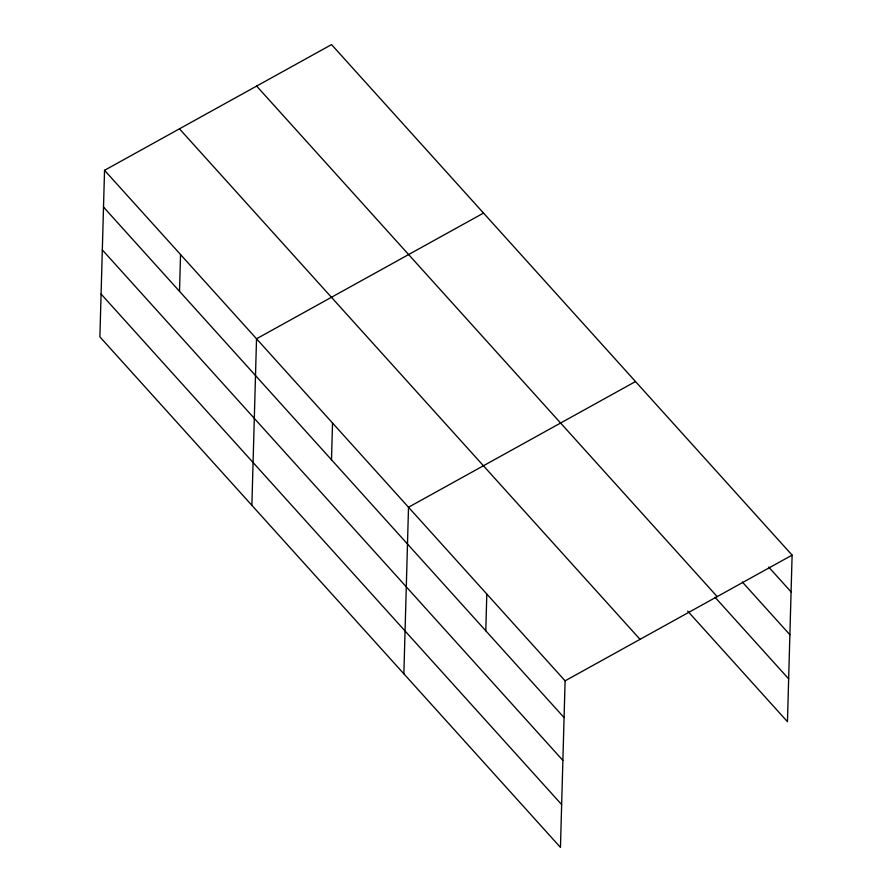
<?xml version="1.0" encoding="UTF-8"?>
<svg xmlns="http://www.w3.org/2000/svg" width="892" height="892" viewBox="0 0 892 892"><rect width="100%" height="100%" fill="white"/><g stroke="black" fill="none" stroke-linecap="round" stroke-linejoin="round"><path stroke-width="1.34" d="M104.542 170.305L99.893 336.875L560.455 847.4L565.104 680.83L104.542 170.305L331.545 44.6L792.107 555.125L787.458 721.695L687.721 611.143M179.515 291.316L180.541 254.543M251.879 505.351L256.528 338.782L483.531 213.076M331.501 459.781L332.526 423.02M403.864 673.828L408.514 507.247L635.517 381.542M485.783 630.811L486.809 594.039M565.104 680.83L792.107 555.125M768.703 567.089L791.081 591.887M742.345 582.03L789.877 634.725M256.64 86.078L717.19 596.603M715.016 597.239L788.651 678.857M179.459 128.827L640.021 639.341M103.517 207.078L564.078 717.592M102.324 249.905L562.885 760.43M101.086 294.048L561.648 804.562"/></g></svg>
